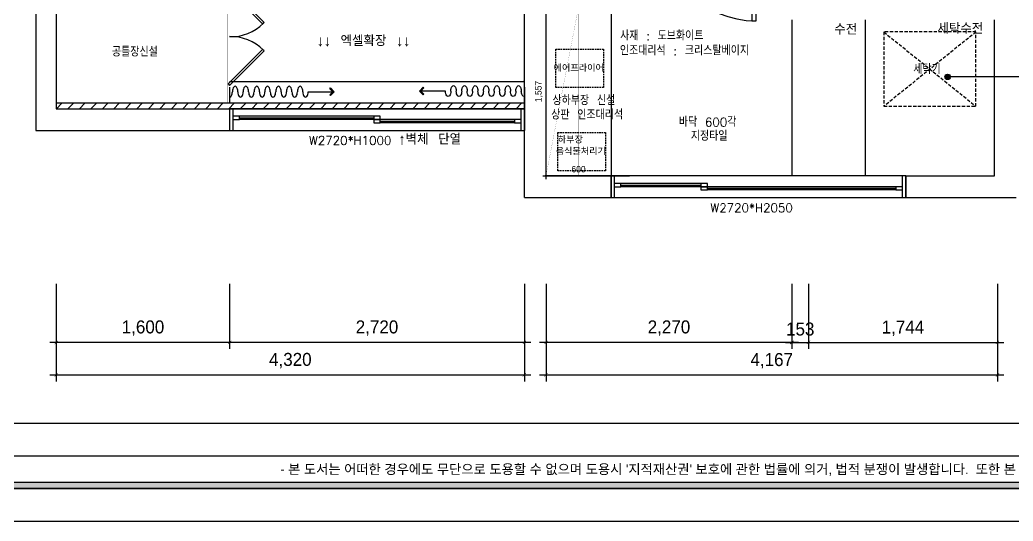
# Model space of a CAD drawing. Header units: inches. Extents: x 4000 to 56200, y 2703 to 36422.
# Drawn here: x 9470 to 18638, y 3303 to 7931 of the extents above; entities that cross this region are included whole.
import ezdxf
from ezdxf.enums import TextEntityAlignment as Align

# ---------------------------------------------------------------- set-up
doc = ezdxf.new("R2010")
doc.units = ezdxf.units.IN
doc.header["$LTSCALE"] = 30
doc.header["$MEASUREMENT"] = 0
doc.linetypes.add('DASHED', pattern=[0.75, 0.5, -0.25])
doc.linetypes.add('DASHEDX2', pattern=[1.5, 1, -0.5])
for name, color, linetype in [('0-ELC TEXT', 7, 'Continuous'), ('0-LINE', 7, 'Continuous'), ('01. F-소품', 3, 'Continuous'), ('03-WAL NEW', 3, 'Continuous'), ('06-C-천장', 4, 'Continuous'), ('06-FUR', 6, 'Continuous'), ('07-DIM', 5, 'Continuous'), ('3.기호.계단선', 30, 'Continuous'), ('CO-DOOR', 8, 'Continuous'), ('FORM(YOURNAME)-1', 1, 'Continuous'), ('FORM(YOURNAME)-11', 1, 'Continuous'), ('FUR', 8, 'DASHED'), ('도면층2', 2, 'Continuous'), ('도면층4', 4, 'Continuous'), ('도면층5', 5, 'Continuous'), ('설비', 140, 'Continuous')]:
    doc.layers.add(name, color=color, linetype=linetype)
doc.styles.add('HY 울릉도 L', font='')
doc.styles.get("Standard").update_dxf_attribs({"font": 'txt.shx', "bigfont": 'whgtxt.shx'})
doc.styles.add('YOURNAME', font='HY울릉도M.TTF')
doc.styles.get('HY 울릉도 L').set_extended_font_data('HY울릉도L')
doc.dimstyles.new('30-', dxfattribs={"dimscale": 30, "dimtxt": 2, "dimasz": 1, "dimexe": 1, "dimexo": 1, "dimgap": 1, "dimtad": 1, "dimdec": 0, "dimrnd": 0.05, "dimdsep": 46, "dimlunit": 6, "dimtxsty": 'HY 울릉도 L', "dimblk": 'ARCHTICK', "dimcen": 2.5, "dimdle": 1, "dimclrd": 133, "dimclre": 133, "dimclrt": 30, "dimadec": 0, "dimazin": 0, "dimtfac": 1, "dimtdec": 0, "dimtix": 1, "dimtmove": 2, "dimatfit": 3, "dimldrblk": 'ARCHTICK', "dimfxl": 1, "dimlwd": -1, "dimlwe": -1, "dimarcsym": 0})
doc.dimstyles.new('60', dxfattribs={"dimscale": 60, "dimtxt": 2, "dimasz": 1, "dimexe": 1, "dimexo": 1, "dimgap": 1, "dimtad": 1, "dimdec": 0, "dimrnd": 0.05, "dimdsep": 46, "dimlunit": 6, "dimtxsty": 'HY 울릉도 L', "dimblk": 'ARCHTICK', "dimcen": 2.5, "dimdle": 1, "dimclrd": 133, "dimclre": 133, "dimclrt": 30, "dimadec": 0, "dimazin": 0, "dimtfac": 1, "dimtdec": 0, "dimtix": 1, "dimtmove": 2, "dimatfit": 3, "dimldrblk": 'ARCHTICK', "dimfxl": 1, "dimlwd": -1, "dimlwe": -1, "dimarcsym": 0})

# ---------------------------------------------------------------- blocks, each defined once
blk = doc.blocks.new('도남e편한108-1003')
at = {"layer": '도면층2'}
for p, q in [((13177.7, 37571.9), (13177.7, 25896.9)), ((17687.7, 25276.9), (17687.7, 30196.9)), ((17887.7, 25476.9), (17887.7, 27676.9)), ((13367.7, 27211.9), (13367.7, 26096.9)), ((22027.7, 25476.9), (22027.7, 26916.9)), ((13367.7, 26096.9), (14967.7, 26096.9)), ((14967.7, 26096.9), (14967.7, 25896.9)), ((14967.7, 26096.9), (14967.7, 25896.9)), ((14967.7, 26096.9), (14967.7, 25896.9)), ((17687.7, 25896.9), (17687.7, 26096.9)), ((17687.7, 26096.9), (17687.7, 25896.9)), ((13177.7, 25896.9), (14967.7, 25896.9)), ((17887.7, 25476.9), (18657.7, 25476.9)), ((17887.7, 25476.9), (18487.7, 25476.9)), ((18487.7, 25277.8), (18487.7, 25476.9)), ((18487.7, 25476.9), (18487.7, 25276.9)), ((18487.7, 25476.9), (18487.7, 25276.9)), ((18487.7, 25476.9), (18487.7, 25276.9)), ((21207.7, 25476.9), (22027.7, 25476.9)), ((21207.7, 25277.8), (21207.7, 25476.9)), ((21207.7, 25276.9), (21207.7, 25476.9)), ((21207.7, 25476.9), (21207.7, 25276.9)), ((17687.7, 25276.9), (18487.7, 25276.9)), ((21207.7, 25276.9), (22227.7, 25276.9))]:
    blk.add_line(p, q, dxfattribs=at)
at = {"layer": '도면층4'}
for p, q in [((17687.7, 26096.9), (14967.7, 26096.9)), ((14967.7, 26096.9), (14967.7, 25896.9)), ((14997.7, 26096.9), (14997.7, 25896.9)), ((17657.7, 25896.9), (17657.7, 26096.9)), ((17687.7, 25896.9), (17687.7, 26096.9)), ((15057.7, 26011.9), (16297.7, 26011.9)), ((16357.7, 25981.9), (17597.7, 25981.9)), ((14967.7, 25896.9), (17687.7, 25896.9)), ((21207.7, 25476.9), (18487.7, 25476.9)), ((18487.7, 25476.9), (18487.7, 25276.9)), ((18517.7, 25476.9), (18517.7, 25276.9)), ((21177.7, 25276.9), (21177.7, 25476.9)), ((21207.7, 25276.9), (21207.7, 25476.9)), ((18577.7, 25391.9), (19317.7, 25391.9)), ((19377.7, 25361.9), (21117.7, 25361.9)), ((18487.7, 25276.9), (21207.7, 25276.9))]:
    blk.add_line(p, q, dxfattribs=at)
for points in [[(14967.7, 25896.9), (17687.7, 25896.9), (17687.7, 26096.9), (14967.7, 26096.9)], [(14997.7, 26026.9), (14997.7, 25996.9), (15057.7, 25996.9), (15057.7, 26026.9)], [(16297.7, 26026.9), (16297.7, 25996.9), (16357.7, 25996.9), (16357.7, 26026.9)], [(16297.7, 25996.9), (16297.7, 25966.9), (16357.7, 25966.9), (16357.7, 25996.9)], [(17597.7, 25996.9), (17597.7, 25966.9), (17657.7, 25966.9), (17657.7, 25996.9)], [(18487.7, 25276.9), (21207.7, 25276.9), (21207.7, 25476.9), (18487.7, 25476.9)], [(18517.7, 25406.9), (18517.7, 25376.9), (18577.7, 25376.9), (18577.7, 25406.9)], [(19317.7, 25406.9), (19317.7, 25376.9), (19377.7, 25376.9), (19377.7, 25406.9)], [(19317.7, 25376.9), (19317.7, 25346.9), (19377.7, 25346.9), (19377.7, 25376.9)], [(21117.7, 25376.9), (21117.7, 25346.9), (21177.7, 25346.9), (21177.7, 25376.9)]]:
    blk.add_lwpolyline(points, close=True, dxfattribs=at)
at = {"layer": '도면층5'}
for p, q in [((16297.7, 26026.9), (15057.7, 26026.9)), ((16297.7, 25996.9), (15057.7, 25996.9)), ((17597.7, 25996.9), (16357.7, 25996.9)), ((17597.7, 25966.9), (16357.7, 25966.9)), ((19317.7, 25406.9), (18577.7, 25406.9)), ((19317.7, 25376.9), (18577.7, 25376.9)), ((21117.7, 25376.9), (19377.7, 25376.9)), ((21117.7, 25346.9), (19377.7, 25346.9))]:
    blk.add_line(p, q, dxfattribs=at)
blk = doc.blocks.new('FFSFDF')
at = {"layer": '01. F-소품'}
blk.add_hatch(color=8, dxfattribs=at).paths.add_polyline_path([(1567672.9, 1746751.1), (1567679.9, 1746744.1), (1567715.3, 1746779.4), (1567679.9, 1746814.8), (1567672.9, 1746807.7), (1567701.2, 1746779.4)])
at = {"layer": '01. F-소품', "color": 8}
for p, q in [((1567672.9, 1746807.7), (1567679.9, 1746814.8)), ((1567474.8, 1746779.4), (1567701.2, 1746779.4)), ((1567672.9, 1746751.1), (1567679.9, 1746744.1))]:
    blk.add_line(p, q, dxfattribs=at)
for points in [[(1567672.9, 1746807.7), (1567701.2, 1746779.4), (1567672.9, 1746751.1)], [(1567679.9, 1746814.8), (1567715.3, 1746779.4), (1567679.9, 1746744.1)]]:
    blk.add_lwpolyline(points, dxfattribs=at)
for centre, start_param, end_param in [((1566799.8, 1746779.4), 1.570796, 4.712389), ((1566899.8, 1746779.4), 1.570796, 4.712389), ((1566999.8, 1746779.4), 1.570796, 4.712389), ((1567099.8, 1746779.4), 1.570796, 4.712389), ((1567199.8, 1746779.4), 1.570796, 4.712389), ((1567299.8, 1746779.4), 1.570796, 4.712389), ((1567399.8, 1746779.4), 1.570796, 4.712389), ((1566749.8, 1746779.4), 6.283185, 7.853982), ((1566849.8, 1746779.4), 4.712389, 7.853982), ((1566949.8, 1746779.4), 4.712389, 7.853982), ((1567049.8, 1746779.4), 4.712389, 7.853982), ((1567149.8, 1746779.4), 4.712389, 7.853982), ((1567249.8, 1746779.4), 4.712389, 7.853982), ((1567349.8, 1746779.4), 4.712389, 7.853982), ((1567449.8, 1746779.4), 4.712389, 7.853982)]:
    blk.add_ellipse(centre, major_axis=(0, -50), ratio=0.5, start_param=start_param, end_param=end_param, dxfattribs=at)
blk = doc.blocks.new('_ARCHTICK')
at = {"color": 0, "linetype": 'ByBlock', "const_width": 0.075}
blk.add_lwpolyline([(-0.25, -0.25), (0.25, 0.25)], dxfattribs=at)
blk = doc.blocks.new('*D48')
at = {"layer": '07-DIM', "color": 133, "transparency": 16777216}
for p, q in [((9806.7, 5493), (9806.7, 4593)), ((14126.7, 5493), (14126.7, 4593)), ((9746.7, 4653), (14186.7, 4653))]:
    blk.add_line(p, q, dxfattribs=at)
at = {"layer": 'Defpoints', "color": 0, "transparency": 16777216}
for p in [(9806.7, 5553), (14126.7, 5553), (14126.7, 4653)]:
    blk.add_point(p, dxfattribs=at)
at = {"layer": '07-DIM', "color": 133, "transparency": 16777216, "xscale": 60, "yscale": 60, "zscale": 60, "rotation": 180}
blk.add_blockref('_ARCHTICK', (9806.7, 4653), dxfattribs=at)
at = {"layer": '07-DIM', "color": 133, "transparency": 16777216, "xscale": 60, "yscale": 60, "zscale": 60}
blk.add_blockref('_ARCHTICK', (14126.7, 4653), dxfattribs=at)
at = {"layer": '07-DIM', "color": 30, "transparency": 16777216, "insert": (11966.7, 4785), "char_height": 120, "attachment_point": 5, "style": 'HY 울릉도 L'}
blk.add_mtext('4,320', dxfattribs=at)
blk = doc.blocks.new('*D49')
at = {"layer": '07-DIM', "color": 133, "transparency": 16777216}
for p, q in [((11406.7, 5493), (11406.7, 4893)), ((14126.7, 5493), (14126.7, 4893)), ((14186.7, 4953), (11346.7, 4953))]:
    blk.add_line(p, q, dxfattribs=at)
at = {"layer": 'Defpoints', "color": 0, "transparency": 16777216}
for p in [(11406.7, 5553), (14126.7, 5553), (11406.7, 4953)]:
    blk.add_point(p, dxfattribs=at)
at = {"layer": '07-DIM', "color": 133, "transparency": 16777216, "xscale": 60, "yscale": 60, "zscale": 60, "rotation": 180}
blk.add_blockref('_ARCHTICK', (11406.7, 4953), dxfattribs=at)
at = {"layer": '07-DIM', "color": 133, "transparency": 16777216, "xscale": 60, "yscale": 60, "zscale": 60}
blk.add_blockref('_ARCHTICK', (14126.7, 4953), dxfattribs=at)
at = {"layer": '07-DIM', "color": 30, "transparency": 16777216, "insert": (12766.7, 5084.9), "char_height": 120, "attachment_point": 5, "style": 'HY 울릉도 L'}
blk.add_mtext('2,720', dxfattribs=at)
blk = doc.blocks.new('*D50')
at = {"layer": '07-DIM', "color": 133, "transparency": 16777216}
for p, q in [((9806.7, 5433), (9806.7, 4893)), ((11406.7, 5493), (11406.7, 4893)), ((11466.7, 4953), (9746.7, 4953))]:
    blk.add_line(p, q, dxfattribs=at)
at = {"layer": 'Defpoints', "color": 0, "transparency": 16777216}
for p in [(11406.7, 5553), (9806.7, 5493), (9806.7, 4953)]:
    blk.add_point(p, dxfattribs=at)
at = {"layer": '07-DIM', "color": 133, "transparency": 16777216, "xscale": 60, "yscale": 60, "zscale": 60, "rotation": 180}
blk.add_blockref('_ARCHTICK', (9806.7, 4953), dxfattribs=at)
at = {"layer": '07-DIM', "color": 133, "transparency": 16777216, "xscale": 60, "yscale": 60, "zscale": 60}
blk.add_blockref('_ARCHTICK', (11406.7, 4953), dxfattribs=at)
at = {"layer": '07-DIM', "color": 30, "transparency": 16777216, "insert": (10606.7, 5084.9), "char_height": 120, "attachment_point": 5, "style": 'HY 울릉도 L'}
blk.add_mtext('1,600', dxfattribs=at)
blk = doc.blocks.new('*D51')
at = {"layer": '07-DIM', "color": 133, "transparency": 16777216}
for p, q in [((14326.7, 5493), (14326.7, 4593)), ((18493.7, 5493), (18493.7, 4593)), ((14266.7, 4653), (18553.7, 4653))]:
    blk.add_line(p, q, dxfattribs=at)
at = {"layer": 'Defpoints', "color": 0, "transparency": 16777216}
for p in [(14326.7, 5553), (18493.7, 5553), (18493.7, 4653)]:
    blk.add_point(p, dxfattribs=at)
at = {"layer": '07-DIM', "color": 133, "transparency": 16777216, "xscale": 60, "yscale": 60, "zscale": 60, "rotation": 180}
blk.add_blockref('_ARCHTICK', (14326.7, 4653), dxfattribs=at)
at = {"layer": '07-DIM', "color": 133, "transparency": 16777216, "xscale": 60, "yscale": 60, "zscale": 60}
blk.add_blockref('_ARCHTICK', (18493.7, 4653), dxfattribs=at)
at = {"layer": '07-DIM', "color": 30, "transparency": 16777216, "insert": (16410.2, 4783.6), "char_height": 120, "attachment_point": 5, "style": 'HY 울릉도 L'}
blk.add_mtext('4,167', dxfattribs=at)
blk = doc.blocks.new('*D52')
at = {"layer": '07-DIM', "color": 133, "transparency": 16777216}
for p, q in [((14326.7, 5493), (14326.7, 4893)), ((16596.7, 5493), (16596.7, 4893)), ((16656.7, 4953), (14266.7, 4953))]:
    blk.add_line(p, q, dxfattribs=at)
at = {"layer": 'Defpoints', "color": 0, "transparency": 16777216}
for p in [(14326.7, 5553), (16596.7, 5553), (14326.7, 4953)]:
    blk.add_point(p, dxfattribs=at)
at = {"layer": '07-DIM', "color": 133, "transparency": 16777216, "xscale": 60, "yscale": 60, "zscale": 60, "rotation": 180}
blk.add_blockref('_ARCHTICK', (14326.7, 4953), dxfattribs=at)
at = {"layer": '07-DIM', "color": 133, "transparency": 16777216, "xscale": 60, "yscale": 60, "zscale": 60}
blk.add_blockref('_ARCHTICK', (16596.7, 4953), dxfattribs=at)
at = {"layer": '07-DIM', "color": 30, "transparency": 16777216, "insert": (15461.7, 5084.9), "char_height": 120, "attachment_point": 5, "style": 'HY 울릉도 L'}
blk.add_mtext('2,270', dxfattribs=at)
blk = doc.blocks.new('*D53')
at = {"layer": '07-DIM', "color": 133, "transparency": 16777216}
for p, q in [((16596.7, 5493), (16596.7, 4893)), ((16749.7, 5493), (16749.7, 4893)), ((16536.7, 4953), (16809.7, 4953))]:
    blk.add_line(p, q, dxfattribs=at)
at = {"layer": 'Defpoints', "color": 0, "transparency": 16777216}
for p in [(16596.7, 5553), (16749.7, 5553), (16749.7, 4953)]:
    blk.add_point(p, dxfattribs=at)
at = {"layer": '07-DIM', "color": 133, "transparency": 16777216, "xscale": 60, "yscale": 60, "zscale": 60}
blk.add_blockref('_ARCHTICK', (16596.7, 4953), dxfattribs=at)
at = {"layer": '07-DIM', "color": 133, "transparency": 16777216, "xscale": 60, "yscale": 60, "zscale": 60, "rotation": 180}
blk.add_blockref('_ARCHTICK', (16749.7, 4953), dxfattribs=at)
at = {"layer": '07-DIM', "color": 30, "transparency": 16777216, "insert": (16673.2, 5075.7), "char_height": 120, "attachment_point": 5, "style": 'HY 울릉도 L'}
blk.add_mtext('153', dxfattribs=at)
blk = doc.blocks.new('*D54')
at = {"layer": '07-DIM', "color": 133, "transparency": 16777216}
for p, q in [((16749.7, 5493), (16749.7, 4893)), ((18493.7, 5493), (18493.7, 4893)), ((16689.7, 4953), (18553.7, 4953))]:
    blk.add_line(p, q, dxfattribs=at)
at = {"layer": 'Defpoints', "color": 0, "transparency": 16777216}
for p in [(16749.7, 5553), (18493.7, 5553), (18493.7, 4953)]:
    blk.add_point(p, dxfattribs=at)
at = {"layer": '07-DIM', "color": 133, "transparency": 16777216, "xscale": 60, "yscale": 60, "zscale": 60, "rotation": 180}
blk.add_blockref('_ARCHTICK', (16749.7, 4953), dxfattribs=at)
at = {"layer": '07-DIM', "color": 133, "transparency": 16777216, "xscale": 60, "yscale": 60, "zscale": 60}
blk.add_blockref('_ARCHTICK', (18493.7, 4953), dxfattribs=at)
at = {"layer": '07-DIM', "color": 30, "transparency": 16777216, "insert": (17621.7, 5083.6), "char_height": 120, "attachment_point": 5, "style": 'HY 울릉도 L'}
blk.add_mtext('1,744', dxfattribs=at)
blk = doc.blocks.new('*D117')
at = {"layer": '07-DIM', "color": 133, "transparency": 16777216}
for p, q in [((14096.7, 11210.5), (14096.7, 11210.5)), ((14126.7, 7330.5), (14126.7, 11240.5)), ((14096.7, 7360.5), (14096.7, 7360.5))]:
    blk.add_line(p, q, dxfattribs=at)
at = {"layer": 'Defpoints', "color": 0, "transparency": 16777216}
for p in [(14126.7, 11210.5), (14126.7, 11210.5), (14126.7, 7360.5)]:
    blk.add_point(p, dxfattribs=at)
at = {"layer": '07-DIM', "color": 133, "transparency": 16777216, "xscale": 30, "yscale": 30, "zscale": 30}
for p, rotation in [((14126.7, 11210.5), 90), ((14126.7, 7360.5), 270)]:
    blk.add_blockref('_ARCHTICK', p, dxfattribs=dict(at, rotation=rotation))
at = {"layer": '07-DIM', "color": 30, "transparency": 16777216, "insert": (14060.7, 9285.5), "char_height": 60, "attachment_point": 5, "rotation": 90, "style": 'HY 울릉도 L'}
blk.add_mtext('3,850', dxfattribs=at)
blk = doc.blocks.new('FORM-ELEVATION')
at = {"layer": 'FORM(YOURNAME)-11'}
h = blk.add_hatch(color=256, dxfattribs=at)
h.dxf.hatch_style = 1
h.paths.add_polyline_path([(-10309, 35708), (71691, 35708), (71691, 35508), (-10309, 35508)])
h.paths.add_polyline_path([(-10309, -21492), (71691, -21492), (71691, -21692), (-10309, -21692)])
at = {"layer": 'Defpoints', "color": 158}
blk.add_line((62481, -20692), (-10309, -20692), dxfattribs=at)
for points in [[(-10309, -21692), (71691, -21692), (71691, 35708), (-10309, 35708)], [(-8309, 33708), (61071, 33708), (61071, -19692), (-8309, -19692)]]:
    blk.add_lwpolyline(points, close=True, dxfattribs=at)
at = {"layer": 'FORM(YOURNAME)-11', "color": 250}
blk.add_lwpolyline([(-11309, -22692), (72691, -22692), (72691, 36708), (-11309, 36708)], close=True, dxfattribs=at)
at = {"layer": 'FORM(YOURNAME)-11'}
blk.add_lwpolyline([(-10309, -21492), (71691, -21492), (71691, -21692), (-10309, -21692)], close=True, dxfattribs=at)
at = {"layer": 'FORM(YOURNAME)-11', "color": 1, "style": 'YOURNAME'}
blk.add_text("- 본 도서는 어떠한 경우에도 무단으로 도용할 수 없으며 도용시 '지적재산권' 보호에 관한 법률에 의거, 법적 분쟁이 발생합니다.  또한 본 도서에 관한 모든 저작권은 당사에 있습니다. -", height=300, dxfattribs=at).set_placement((28146, -21092), align=Align.MIDDLE_CENTER)
at = {"layer": 'FORM(YOURNAME)-11', "color": 3, "style": 'YOURNAME'}
for tag, height, p in [('1', 450, (71041, -1219)), ('2', 450, (71041, -1863)), ('3', 450, (71041, -3150)), ('4', 450, (71041, -5081)), ('5', 515, (71041, -7398)), ('6', 515, (71041, -9650)), ('7', 515, (71041, -11903)), ('8', 515, (71041, -14155)), ('9', 515, (71041, -16408)), ('10', 515, (66791, -18596)), ('11', 515, (71041, -18660)), ('12', 515, (66791, -20848)), ('13', 515, (71041, -20848))]:
    blk.add_attdef(tag, text='', height=height, dxfattribs=at).set_placement(p, align=Align.MIDDLE_RIGHT)
blk = doc.blocks.new('*D124')
at = {"layer": '07-DIM', "color": 133, "transparency": 16777216}
for p, q in [((14326.7, 6520.5), (14326.7, 6520.5)), ((14926.7, 6520.5), (14926.7, 6520.5)), ((14296.7, 6490.5), (14956.7, 6490.5))]:
    blk.add_line(p, q, dxfattribs=at)
at = {"layer": 'Defpoints', "color": 0, "transparency": 16777216}
for p in [(14326.7, 6490.5), (14926.7, 6490.5), (14926.7, 6490.5)]:
    blk.add_point(p, dxfattribs=at)
at = {"layer": '07-DIM', "color": 133, "transparency": 16777216, "xscale": 30, "yscale": 30, "zscale": 30, "rotation": 180}
blk.add_blockref('_ARCHTICK', (14326.7, 6490.5), dxfattribs=at)
at = {"layer": '07-DIM', "color": 133, "transparency": 16777216, "xscale": 30, "yscale": 30, "zscale": 30}
blk.add_blockref('_ARCHTICK', (14926.7, 6490.5), dxfattribs=at)
at = {"layer": '07-DIM', "color": 30, "transparency": 16777216, "insert": (14626.7, 6551.8), "char_height": 60, "attachment_point": 5, "style": 'HY 울릉도 L'}
blk.add_mtext('600', dxfattribs=at)
blk = doc.blocks.new('*D125')
at = {"layer": '07-DIM', "color": 133, "transparency": 16777216}
for p, q in [((14326.7, 6460.5), (14326.7, 8077.5)), ((14296.7, 8047.5), (14296.7, 8047.5)), ((14296.7, 6490.5), (14296.7, 6490.5))]:
    blk.add_line(p, q, dxfattribs=at)
at = {"layer": 'Defpoints', "color": 0, "transparency": 16777216}
for p in [(14326.7, 8047.5), (14326.7, 8047.5), (14326.7, 6490.5)]:
    blk.add_point(p, dxfattribs=at)
at = {"layer": '07-DIM', "color": 133, "transparency": 16777216, "xscale": 30, "yscale": 30, "zscale": 30}
for p, rotation in [((14326.7, 8047.5), 90), ((14326.7, 6490.5), 270)]:
    blk.add_blockref('_ARCHTICK', p, dxfattribs=dict(at, rotation=rotation))
at = {"layer": '07-DIM', "color": 30, "transparency": 16777216, "insert": (14261.4, 7269), "char_height": 60, "attachment_point": 5, "rotation": 90, "style": 'HY 울릉도 L'}
blk.add_mtext('1,557', dxfattribs=at)

msp = doc.modelspace()

# ---------------------------------------------------------------- hatches: boundary and pattern name
at = {"layer": '0-ELC TEXT'}
h = msp.add_hatch(color=256, dxfattribs=at)
h.dxf.hatch_style = 1
edge = h.paths.add_edge_path()
edge.add_arc((18033.7, 7404.3), 25, -270, 90, ccw=False)
at = {"layer": '03-WAL NEW'}
h = msp.add_hatch(dxfattribs=at)
h.set_pattern_fill('ANSI31', color=256, scale=600)
h.set_pattern_definition([(45, (-3561, -18986.44), (-53.033, 53.033), [])])
h.paths.add_polyline_path([(9806.7, 7110.5), (14126.7, 7110.5), (14126.7, 7160.5), (9806.7, 7160.5)])

# ---------------------------------------------------------------- linework, layer by layer
at = {"layer": '0-ELC TEXT'}
msp.add_line((19196.1, 7404.3), (18033.7, 7404.3), dxfattribs=at)
msp.add_circle((18033.7, 7404.3), 25, dxfattribs=at)
at = {"layer": '0-LINE'}
for p, q in [((16596.7, 7930.5), (16596.7, 6490.5)), ((17271.7, 7930.5), (17271.7, 6490.5)), ((11406.7, 7360.5), (14126.7, 7360.5)), ((11406.7, 7310.5), (11406.7, 7160.5)), ((14126.7, 7310.5), (14126.7, 7110.5))]:
    msp.add_line(p, q, dxfattribs=at)
at = {"layer": '0-LINE', "const_width": 1}
for points in [[(16496.7, 7163.9), (16596.7, 7163.9), (16596.7, 7063.9), (16696.7, 7063.9)], [(17171.7, 7163.9), (17271.7, 7163.9), (17271.7, 7063.9), (17371.7, 7063.9)]]:
    msp.add_lwpolyline(points, dxfattribs=at)
at = {"layer": '03-WAL NEW'}
msp.add_lwpolyline([(9806.7, 7110.5), (14126.7, 7110.5), (14126.7, 7160.5), (9806.7, 7160.5)], close=True, dxfattribs=at)
at = {"layer": '06-FUR', "color": 7, "linetype": 'DASHEDX2'}
for p, q in [((18295.2, 7818.6), (17445.2, 7132.6)), ((17445.2, 7818.6), (18295.2, 7132.6))]:
    msp.add_line(p, q, dxfattribs=at)
at = {"layer": '06-FUR', "const_width": 1}
for points in [[(11406.7, 7160.5), (11406.7, 8225.5), (11386.7, 8225.5), (11386.7, 7160.5), (11406.7, 7160.5)], [(14626.7, 6490.5), (14626.7, 8047.5), (14326.7, 6490.5)]]:
    msp.add_lwpolyline(points, dxfattribs=at)
at = {"layer": '06-FUR'}
for points in [[(11406.7, 8225.5), (11724.8, 7907.3), (11710.7, 7893.2), (11392.5, 8211.4)], [(14926.7, 6490.5), (14326.7, 6490.5), (14326.7, 8047.5), (14926.7, 8047.5)], [(11406.7, 7325.5), (11724.8, 7643.7), (11710.7, 7657.8), (11392.5, 7339.6)]]:
    msp.add_lwpolyline(points, close=True, dxfattribs=at)
at = {"layer": '06-FUR', "color": 7, "linetype": 'DASHEDX2'}
msp.add_lwpolyline([(18295.2, 7132.6), (18295.2, 7818.6), (17445.2, 7818.6), (17445.2, 7132.6)], close=True, dxfattribs=at)
at = {"layer": '06-FUR'}
for centre, start, end in [((11421.1, 8189.8), 268.00069, 315.69103), ((11421.1, 7361.2), 44.30897, 91.99931)]:
    msp.add_arc(centre, 414.6, start, end, dxfattribs=at)
at = {"layer": 'CO-DOOR'}
msp.add_lwpolyline([(16226.7, 9660.5), (16226.7, 7920.5), (16266.7, 7920.5), (16266.7, 9660.5)], close=True, dxfattribs=at)
msp.add_arc((16266.7, 8790.5), 870, 90.33023, 269.66977, dxfattribs=at)
at = {"layer": 'FUR'}
for points in [[(14416.6, 7658.8), (14856.5, 7658.8), (14856.5, 7306.5), (14416.6, 7306.5)], [(14435.4, 6890.5), (14875.2, 6890.5), (14875.2, 6538.2), (14435.4, 6538.2)]]:
    msp.add_lwpolyline(points, close=True, dxfattribs=at)

# ---------------------------------------------------------------- block references
at = {"color": 0}
msp.add_blockref('FFSFDF', (-1555343.1, -1739512.4), dxfattribs=at)
at = {"color": 0, "xscale": -1}
msp.add_blockref('FFSFDF', (1580873.4, -1739506.1), dxfattribs=at)
at = {"layer": '06-C-천장'}
msp.add_blockref('도남e편한108-1003', (-3561, -18986.4), dxfattribs=at)
at = {"layer": 'FORM(YOURNAME)-1', "xscale": 0.3, "yscale": 0.3, "zscale": 0.3}
msp.add_blockref('FORM-ELEVATION', (7992.2, 10110.5), dxfattribs=at)

# ---------------------------------------------------------------- texts
at = {"layer": '0-ELC TEXT'}
for s, height, p in [('수전', 100, (16987.6, 7793.8)), ('세탁수전', 100, (17939.6, 7801.6)), ('공틀장신설', 80, (10320.1, 7593.2)), ('바닥 600각', 80, (15553.1, 6946.3))]:
    msp.add_text(s, height=height, dxfattribs=at).set_placement(p)
at = {"layer": '0-ELC TEXT', "color": 7, "linetype": 'DASHEDX2'}
for s, height, p in [('에어프라이어', 60, (14397, 7453)), ('세탁기', 80, (17716.4, 7433.2)), ('상하부장 신설', 80, (14386.5, 7144.9)), ('상판 인조대리석', 80, (14374.6, 7012)), ('W2720*H1000', 80, (12138.4, 6777.6)), ('하부장', 60, (14435.4, 6791.1)), ('음식물처리기', 60, (14415.8, 6684.7)), ('W2720*H2050', 80, (15843.4, 6154.5))]:
    msp.add_text(s, height=height, dxfattribs=at).set_placement(p)
at = {"layer": '3.기호.계단선'}
for s, p in [('↓↓ 엑셀확장 ↓↓', (12210.6, 7688.5)), ('↑벽체 단열', (12964.9, 6779.2))]:
    msp.add_text(s, height=100, dxfattribs=at).set_placement(p)
at = {"layer": '설비', "color": 140}
for s, p in [('사재 : 도브화이트', (15010.8, 7741.9)), ('인조대리석 : 크리스탈베이지', (15008.2, 7605.3)), ('지정타일', (15663.2, 6815.7))]:
    msp.add_text(s, height=80, dxfattribs=at).set_placement(p)

# ---------------------------------------------------------------- dimensions: what is measured, and where the dimension line sits
at = {"layer": '07-DIM'}
for base, p1, p2, picture, middle in [((14126.7, 11210.5), (14126.7, 7360.5), (14126.7, 11210.5), '*D117', (14060.7, 9285.5)), ((14326.7, 8047.5), (14326.7, 6490.5), (14326.7, 8047.5), '*D125', (14261.4, 7269))]:
    dim = msp.add_linear_dim(base=base, p1=p1, p2=p2, angle=90, dimstyle='30-', dxfattribs=at)
    dim.commit()
    dim.dimension.update_dxf_attribs({"geometry": picture, "text_midpoint": middle})
for base, p1, p2, dimstyle, picture, middle in [((14926.7, 6490.5), (14326.7, 6490.5), (14926.7, 6490.5), '30-', '*D124', (14626.7, 6551.8)), ((14126.7, 4653), (9806.7, 5553), (14126.7, 5553), '60', '*D48', (11966.7, 4785)), ((9806.7, 4953), (11406.7, 5553), (9806.7, 5493), '60', '*D50', (10606.7, 5084.9)), ((11406.7, 4953), (14126.7, 5553), (11406.7, 5553), '60', '*D49', (12766.7, 5084.9)), ((18493.7, 4653), (14326.7, 5553), (18493.7, 5553), '60', '*D51', (16410.2, 4783.6)), ((14326.7, 4953), (16596.7, 5553), (14326.7, 5553), '60', '*D52', (15461.7, 5084.9)), ((16749.7, 4953), (16596.7, 5553), (16749.7, 5553), '60', '*D53', (16673.2, 5075.7)), ((18493.7, 4953), (16749.7, 5553), (18493.7, 5553), '60', '*D54', (17621.7, 5083.6))]:
    dim = msp.add_linear_dim(base=base, p1=p1, p2=p2, dimstyle=dimstyle, dxfattribs=at)
    dim.commit()
    dim.dimension.update_dxf_attribs({"geometry": picture, "text_midpoint": middle})

doc.saveas('drawing.dxf')
